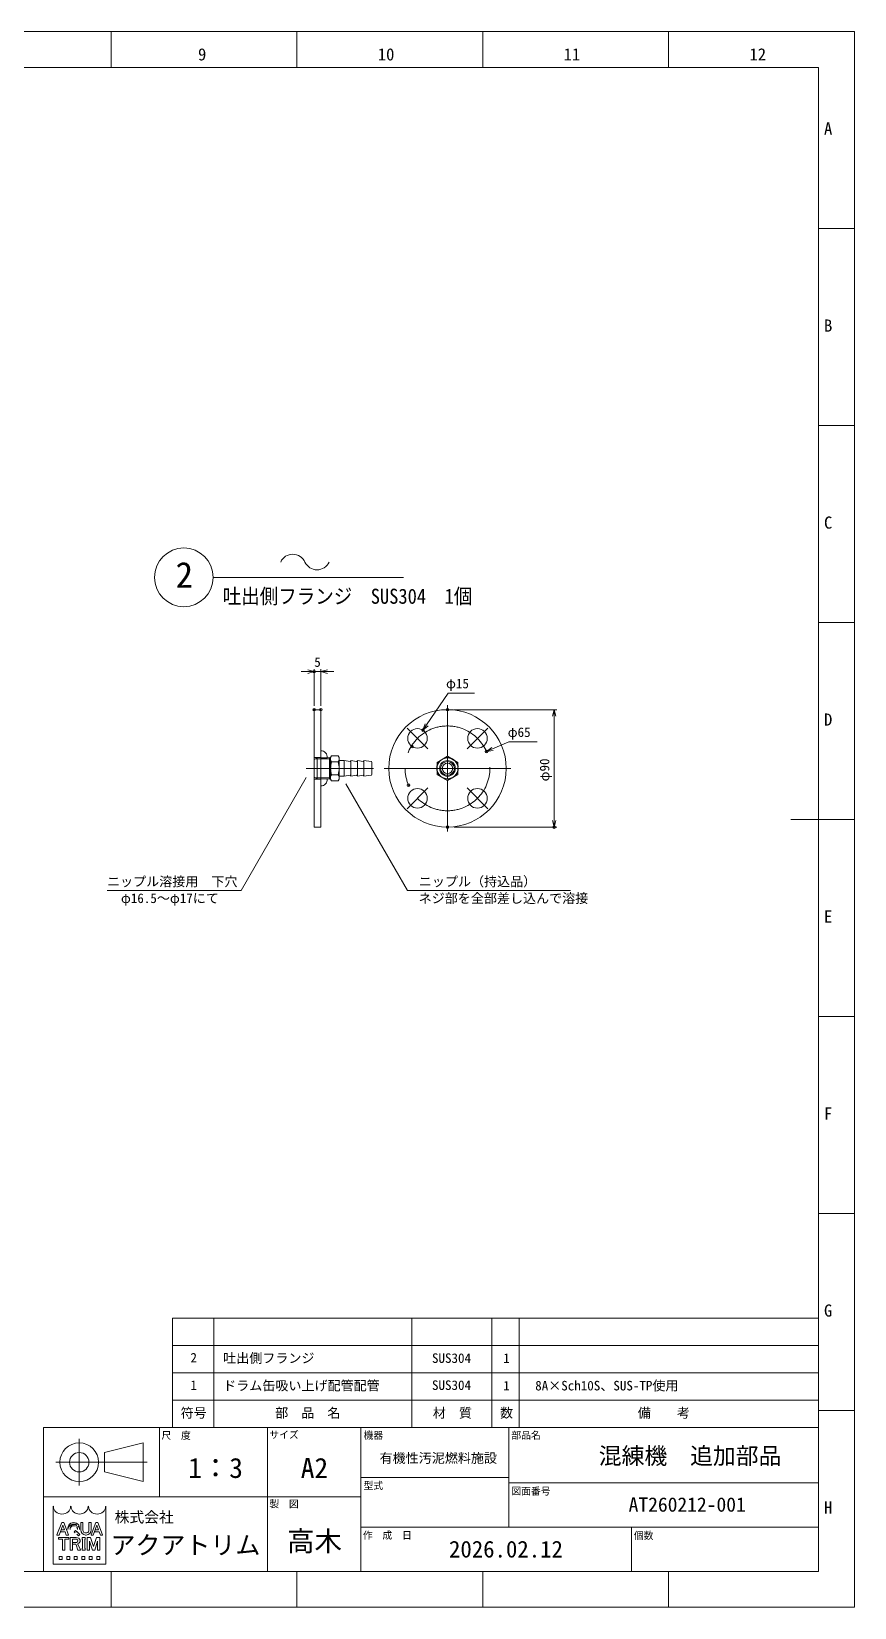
# Model space of a CAD drawing. Units: millimetres at full size. Extents: x -34906 to 7411, y -8440 to 3030.
# Drawn here: x -18840 to -18210, y -7510 to -6302 of the extents above; entities that cross this region are included whole.
import ezdxf
from ezdxf.enums import TextEntityAlignment as Align

# ---------------------------------------------------------------- set-up
doc = ezdxf.new("R2010")
doc.units = ezdxf.units.MM
doc.header["$LTSCALE"] = 4
doc.header["$PDMODE"] = 32
doc.header["$PDSIZE"] = 2
doc.linetypes.add('USER1', pattern=[28.575, 19.05, -3.175, 3.175, -3.175])
doc.linetypes.add('USER4', pattern=[4.7625, 3.175, -1.5875])
for name, color, linetype, lineweight in [('0-0_0', 7, 'Continuous', 9), ('0-1_Defpoints', 7, 'Continuous', 18), ('0-2_01_外形線', 7, 'Continuous', 18), ('0-3_04_中心線', 7, 'USER1', 9), ('0-4_06_文字', 7, 'Continuous', 9), ('0-5_07_寸法線', 7, 'Continuous', 9), ('0-6_02_細線', 5, 'Continuous', 18), ('0-7_99_図枠', 7, 'Continuous', 18), ('0-9_10_補助線', 8, 'Continuous', 18), ('0-A_03_かくれ線', 6, 'USER4', 18)]:
    doc.layers.add(name, color=color, linetype=linetype, lineweight=lineweight)
doc.styles.add('ＭＳ ゴシック', font='')
doc.styles.get('ＭＳ ゴシック').set_extended_font_data('MS Gothic')

# ---------------------------------------------------------------- blocks, each defined once
blk = doc.blocks.new('AM_BALLOON1')
at = {"layer": '0-9_10_補助線', "color": 3, "lineweight": 9}
blk.add_circle((0, 0), 2.5, dxfattribs=at)

msp = doc.modelspace()

# ---------------------------------------------------------------- linework, layer by layer
at = {"layer": '0-0_0'}
for centre, radius in [((-18521.598, -6867.05), 45), ((-18544.579, -6844.069), 7.5), ((-18498.617, -6844.069), 7.5), ((-18544.579, -6890.031), 7.5), ((-18498.617, -6890.031), 7.5)]:
    msp.add_circle(centre, radius, dxfattribs=at)
at = {"layer": '0-1_Defpoints'}
msp.add_lwpolyline([(-19918.637, -7510.374), (-18209.699, -7510.374), (-18209.699, -6302.034), (-19918.637, -6302.034)], close=True, dxfattribs=at)
at = {"layer": '0-2_01_外形線'}
for p, q in [((-18618.672, -6859.007), (-18618.672, -6853.55)), ((-18618.672, -6859.007), (-18611.674, -6858.8)), ((-18613.682, -6858.859), (-18618.672, -6859.007)), ((-18618.672, -6859.866), (-18612.04, -6859.668)), ((-18611.172, -6858.8), (-18612.04, -6859.668)), ((-18612.04, -6858.811), (-18612.04, -6867.05)), ((-18611.172, -6858.8), (-18611.674, -6858.8)), ((-18611.172, -6858.8), (-18610.403, -6857.467)), ((-18611.172, -6858.8), (-18611.172, -6867.05)), ((-18610.403, -6857.467), (-18605.442, -6857.467)), ((-18605.442, -6862.142), (-18610.403, -6862.142)), ((-18604.672, -6858.8), (-18605.442, -6857.467)), ((-18604.672, -6858.8), (-18604.672, -6860.55)), ((-18604.672, -6860.55), (-18604.672, -6867.05)), ((-18600.672, -6861.05), (-18604.172, -6861.05)), ((-18596.247, -6861.714), (-18600.672, -6861.05)), ((-18600.672, -6861.05), (-18600.672, -6873.05)), ((-18591.247, -6861.714), (-18595.672, -6861.05)), ((-18595.672, -6861.05), (-18595.672, -6861.219)), ((-18595.672, -6861.05), (-18595.672, -6867.05)), ((-18590.672, -6861.05), (-18590.672, -6861.263)), ((-18586.247, -6861.714), (-18590.672, -6861.05)), ((-18590.672, -6861.05), (-18590.672, -6861.219)), ((-18590.672, -6861.05), (-18590.672, -6867.05)), ((-18585.672, -6861.05), (-18585.672, -6861.263)), ((-18580.11, -6861.745), (-18585.672, -6861.05)), ((-18585.672, -6861.05), (-18585.672, -6861.219)), ((-18585.672, -6861.05), (-18585.672, -6867.05)), ((-18579.672, -6867.05), (-18579.672, -6862.241)), ((-18618.672, -6874.234), (-18612.04, -6874.432)), ((-18618.672, -6875.092), (-18611.674, -6875.3)), ((-18618.672, -6875.092), (-18618.672, -6880.55)), ((-18613.682, -6875.24), (-18618.672, -6875.092)), ((-18612.04, -6875.288), (-18612.04, -6867.05)), ((-18611.172, -6875.3), (-18612.04, -6874.432)), ((-18611.172, -6875.3), (-18611.674, -6875.3)), ((-18611.172, -6873.8), (-18611.172, -6867.05)), ((-18611.172, -6875.3), (-18611.172, -6867.05)), ((-18611.172, -6875.3), (-18610.403, -6876.633)), ((-18605.442, -6871.957), (-18610.403, -6871.957)), ((-18604.672, -6875.3), (-18605.442, -6876.633)), ((-18604.672, -6873.55), (-18604.672, -6867.05)), ((-18604.672, -6875.3), (-18604.672, -6873.55)), ((-18600.672, -6873.05), (-18604.172, -6873.05)), ((-18596.247, -6872.386), (-18600.672, -6873.05)), ((-18595.672, -6873.05), (-18595.672, -6867.05)), ((-18591.247, -6872.386), (-18595.672, -6873.05)), ((-18595.672, -6873.05), (-18595.672, -6872.88)), ((-18590.672, -6873.05), (-18590.672, -6867.05)), ((-18586.247, -6872.386), (-18590.672, -6873.05)), ((-18590.672, -6873.05), (-18590.672, -6872.836)), ((-18590.672, -6873.05), (-18590.672, -6872.88)), ((-18585.672, -6873.05), (-18585.672, -6867.05)), ((-18580.11, -6872.355), (-18585.672, -6873.05)), ((-18585.672, -6873.05), (-18585.672, -6872.836)), ((-18585.672, -6873.05), (-18585.672, -6872.88)), ((-18579.672, -6867.05), (-18579.672, -6871.858)), ((-18610.403, -6876.633), (-18605.442, -6876.633))]:
    msp.add_line(p, q, dxfattribs=at)
for points in [[(-18623.672, -6912.05), (-18618.672, -6912.05), (-18618.672, -6822.05), (-18623.672, -6822.05)], [(-18529.598, -6871.669), (-18521.598, -6876.287), (-18513.598, -6871.669), (-18513.598, -6862.431), (-18521.598, -6857.812), (-18529.598, -6862.431)]]:
    msp.add_lwpolyline(points, close=True, dxfattribs=at)
for radius in [8, 6, 5.25, 4]:
    msp.add_circle((-18521.598, -6867.05), radius, dxfattribs=at)
for centre, radius, start, end in [((-18618.672, -6858.55), 5, 356.4503, 90), ((-18607.109, -6859.762), 4.064, 160.17191, 215.85272), ((-18595.134, -6867.05), 16.038, 162.18223, 197.81777), ((-18608.736, -6859.762), 4.064, 324.14728, 19.82809), ((-18620.705, -6867.05), 16.032, 342.17579, 17.82421), ((-18604.172, -6860.55), 0.5, 180, 270), ((-18596.172, -6861.219), 0.5, 261.46923, 0), ((-18591.172, -6861.219), 0.5, 261.46923, 0), ((-18586.172, -6861.219), 0.5, 261.46923, 0), ((-18580.172, -6862.241), 0.5, 0, 82.87498), ((-18618.672, -6875.55), 5, 270, 3.5497), ((-18607.109, -6874.338), 4.064, 144.14728, 199.82809), ((-18608.736, -6874.338), 4.064, 340.17191, 35.85272), ((-18604.172, -6873.55), 0.5, 90, 180), ((-18596.172, -6872.88), 0.5, 0, 98.53077), ((-18591.172, -6872.88), 0.5, 0, 98.53077), ((-18586.172, -6872.88), 0.5, 0, 98.53077), ((-18580.172, -6871.858), 0.5, 277.12502, 0)]:
    msp.add_arc(centre, radius, start, end, dxfattribs=at)
at = {"layer": '0-3_04_中心線'}
for p, q in [((-18521.598, -6858.05), (-18521.598, -6818.55)), ((-18570.098, -6867.05), (-18530.598, -6867.05)), ((-18521.598, -6915.55), (-18521.598, -6876.05)), ((-18512.598, -6867.05), (-18473.098, -6867.05))]:
    msp.add_line(p, q, dxfattribs=at)
at = {"layer": '0-3_04_中心線', "color": 1, "lineweight": 18}
for p, q in [((-18536.624, -6852.024), (-18552.534, -6836.114)), ((-18506.572, -6852.024), (-18490.662, -6836.114)), ((-18521.598, -6858.653), (-18521.598, -6875.447)), ((-18629.922, -6867.05), (-18612.422, -6867.05)), ((-18625.069, -6867.05), (-18578.275, -6867.05)), ((-18531.078, -6867.05), (-18512.118, -6867.05)), ((-18536.624, -6882.076), (-18552.534, -6897.986)), ((-18506.572, -6882.076), (-18490.662, -6897.986))]:
    msp.add_line(p, q, dxfattribs=at)
at = {"layer": '0-3_04_中心線', "linetype": 'Continuous'}
for p, q in [((-18521.598, -6871.55), (-18521.598, -6862.55)), ((-18526.098, -6867.05), (-18517.098, -6867.05))]:
    msp.add_line(p, q, dxfattribs=at)
at = {"layer": '0-3_04_中心線', "color": 1, "lineweight": 18}
msp.add_circle((-18521.598, -6867.05), 32.5, dxfattribs=at)
at = {"layer": '0-4_06_文字'}
for p, q in [((-18629.779, -6873.934), (-18679.815, -6960.599)), ((-18679.815, -6960.599), (-18782.391, -6960.599))]:
    msp.add_line(p, q, dxfattribs=at)
msp.add_lwpolyline([(-18599.435, -6878.874), (-18552.251, -6960.599), (-18427.37, -6960.599)], dxfattribs=at)
at = {"layer": '0-5_07_寸法線', "color": 3, "lineweight": 18}
for p, q in [((-18701.102, -6720.588), (-18555.181, -6720.588)), ((-18623.672, -6819.05), (-18623.672, -6790.892)), ((-18618.672, -6819.05), (-18618.672, -6790.892)), ((-18628.672, -6792.892), (-18633.672, -6792.892)), ((-18618.672, -6792.892), (-18623.672, -6792.892)), ((-18613.672, -6792.892), (-18608.672, -6792.892)), ((-18516.598, -6822.05), (-18437.84, -6822.05)), ((-18439.84, -6827.05), (-18439.84, -6907.05)), ((-18516.598, -6912.05), (-18437.84, -6912.05))]:
    msp.add_line(p, q, dxfattribs=at)
at = {"layer": '0-5_07_寸法線'}
for p, q in [((-18623.672, -6792.892), (-18628.672, -6792.892)), ((-18618.672, -6792.892), (-18613.672, -6792.892)), ((-18439.84, -6822.05), (-18439.84, -6827.05)), ((-18540.37, -6837.861), (-18537.565, -6833.722)), ((-18491.764, -6854.157), (-18487.175, -6852.174)), ((-18439.84, -6912.05), (-18439.84, -6907.05))]:
    msp.add_line(p, q, dxfattribs=at)
for points in [[(-18628.672, -6791.552), (-18623.672, -6792.892), (-18628.672, -6794.231)], [(-18613.672, -6794.231), (-18618.672, -6792.892), (-18613.672, -6791.552)], [(-18441.18, -6827.05), (-18439.84, -6822.05), (-18438.5, -6827.05)], [(-18536.456, -6834.474), (-18540.37, -6837.861), (-18538.674, -6832.97)], [(-18486.643, -6853.404), (-18491.764, -6854.157), (-18487.706, -6850.944)], [(-18438.5, -6907.05), (-18439.84, -6912.05), (-18441.18, -6907.05)]]:
    msp.add_lwpolyline(points, dxfattribs=at)
at = {"layer": '0-5_07_寸法線', "color": 3, "lineweight": 18}
for points in [[(-18500.873, -6809.344), (-18521.039, -6809.344), (-18537.565, -6833.722)], [(-18452.859, -6846.718), (-18474.55, -6846.718), (-18487.175, -6852.174)]]:
    msp.add_lwpolyline(points, dxfattribs=at)
at = {"layer": '0-5_07_寸法線', "lineweight": 18}
for centre, start, end in [((-18640.139, -6713.046), 24.22764, 155.57578), ((-18621.533, -6704.635), 204.22764, 335.57578)]:
    msp.add_arc(centre, 10.21, start, end, dxfattribs=at)
at = {"layer": '0-5_07_寸法線'}
for p in [(-18623.672, -6792.892), (-18623.672, -6822.05), (-18618.672, -6822.05), (-18521.598, -6822.05), (-18540.37, -6837.861), (-18548.787, -6850.277), (-18491.764, -6854.157), (-18551.431, -6879.942), (-18521.598, -6912.05), (-18439.84, -6912.05)]:
    msp.add_point(p, dxfattribs=at)
at = {"layer": '0-6_02_細線'}
for p, q in [((-18732.219, -7372.604), (-18732.219, -7288.613)), ((-18732.219, -7288.613), (-18237.277, -7288.613)), ((-18700.722, -7288.613), (-18700.722, -7372.604)), ((-18548.888, -7288.613), (-18548.888, -7372.604)), ((-18487.562, -7288.613), (-18487.562, -7372.604)), ((-18466.564, -7288.613), (-18466.564, -7372.604)), ((-18732.219, -7309.611), (-18237.277, -7309.611)), ((-18732.219, -7330.608), (-18237.277, -7330.608)), ((-18732.219, -7351.606), (-18237.277, -7351.606))]:
    msp.add_line(p, q, dxfattribs=at)
at = {"layer": '0-7_99_図枠'}
for p, q in [((-18779.345, -6329.612), (-18779.345, -6302.034)), ((-18636.933, -6329.612), (-18636.933, -6302.034)), ((-18636.933, -6329.612), (-18636.933, -6302.034)), ((-18494.522, -6329.612), (-18494.522, -6302.034)), ((-18352.11, -6329.612), (-18352.11, -6302.034)), ((-18209.699, -6453.092), (-18237.277, -6453.092)), ((-18209.699, -6604.149), (-18237.277, -6604.149)), ((-18209.699, -6755.207), (-18237.277, -6755.207)), ((-18209.699, -6906.265), (-18258.491, -6906.265)), ((-18209.699, -7057.323), (-18237.277, -7057.323)), ((-18209.699, -7208.381), (-18237.277, -7208.381)), ((-18209.699, -7359.439), (-18237.277, -7359.439)), ((-18803.805, -7416.942), (-18803.805, -7381.302)), ((-18742.177, -7425.64), (-18742.177, -7372.604)), ((-18659.441, -7482.918), (-18659.441, -7372.604)), ((-18587.956, -7482.918), (-18587.956, -7372.604)), ((-18474.67, -7372.604), (-18474.67, -7448.976)), ((-18821.625, -7399.122), (-18751.83, -7399.122)), ((-18587.956, -7410.79), (-18474.67, -7410.79)), ((-18474.67, -7415.033), (-18237.277, -7415.033)), ((-18587.956, -7425.64), (-18831.277, -7425.64)), ((-18820.868, -7454.963), (-18820.868, -7454.917)), ((-18820.868, -7454.963), (-18819.143, -7454.963)), ((-18819.143, -7454.963), (-18816.449, -7447.397)), ((-18818.203, -7452.431), (-18817.683, -7450.97)), ((-18818.203, -7452.431), (-18814.656, -7452.431)), ((-18817.683, -7450.97), (-18815.176, -7450.97)), ((-18817.245, -7445.357), (-18815.652, -7445.357)), ((-18815.176, -7450.97), (-18816.449, -7447.397)), ((-18812.03, -7454.917), (-18815.652, -7445.357)), ((-18812.44, -7449.584), (-18812.44, -7450.736)), ((-18812.03, -7454.963), (-18812.03, -7454.917)), ((-18810.839, -7449.697), (-18810.839, -7450.619)), ((-18807.649, -7452.416), (-18806.798, -7451.513)), ((-18807.649, -7452.416), (-18806.864, -7453.18)), ((-18806.798, -7451.513), (-18803.239, -7454.445)), ((-18805.772, -7452.312), (-18804.534, -7453.332)), ((-18805.687, -7454.325), (-18804.351, -7455.625)), ((-18805.203, -7449.697), (-18805.203, -7450.619)), ((-18804.351, -7455.625), (-18803.239, -7454.445)), ((-18803.602, -7449.584), (-18803.602, -7450.736)), ((-18802.714, -7451.084), (-18802.714, -7445.357)), ((-18800.985, -7445.357), (-18802.714, -7445.357)), ((-18800.985, -7450.736), (-18800.985, -7445.357)), ((-18798.391, -7454.963), (-18798.968, -7454.963)), ((-18794.743, -7454.963), (-18794.743, -7454.917)), ((-18794.743, -7454.963), (-18793.018, -7454.963)), ((-18794.645, -7451.084), (-18794.645, -7445.357)), ((-18793.018, -7454.963), (-18790.324, -7447.397)), ((-18792.078, -7452.431), (-18791.558, -7450.97)), ((-18792.078, -7452.431), (-18788.531, -7452.431)), ((-18791.558, -7450.97), (-18789.051, -7450.97)), ((-18791.12, -7445.357), (-18789.527, -7445.357)), ((-18789.051, -7450.97), (-18790.324, -7447.397)), ((-18785.905, -7454.917), (-18789.527, -7445.357)), ((-18785.905, -7454.963), (-18785.905, -7454.917)), ((-18587.956, -7448.976), (-18237.277, -7448.976)), ((-18380.549, -7448.976), (-18380.549, -7482.918)), ((-18819.621, -7456.884), (-18811.744, -7456.884)), ((-18819.621, -7456.884), (-18819.621, -7458.229)), ((-18819.621, -7458.229), (-18816.739, -7458.229)), ((-18816.547, -7466.49), (-18816.547, -7458.421)), ((-18816.547, -7466.49), (-18814.818, -7466.49)), ((-18814.818, -7466.49), (-18814.818, -7458.421)), ((-18814.626, -7458.229), (-18811.744, -7458.229)), ((-18811.744, -7456.884), (-18811.744, -7458.229)), ((-18810.649, -7456.884), (-18810.649, -7466.49)), ((-18810.649, -7456.884), (-18806.231, -7456.884)), ((-18808.92, -7458.229), (-18806, -7458.229)), ((-18808.863, -7461.938), (-18808.863, -7460.593)), ((-18808.863, -7460.593), (-18806, -7460.593)), ((-18808.863, -7461.938), (-18806.976, -7461.938)), ((-18806.263, -7462.42), (-18804.801, -7466.49)), ((-18804.801, -7466.49), (-18802.937, -7466.49)), ((-18804.593, -7462.36), (-18802.937, -7466.413)), ((-18802.937, -7466.413), (-18802.937, -7466.49)), ((-18801.48, -7456.884), (-18799.367, -7456.884)), ((-18801.48, -7456.884), (-18801.48, -7458.229)), ((-18801.48, -7466.49), (-18801.48, -7465.145)), ((-18801.288, -7464.953), (-18801.288, -7458.421)), ((-18799.559, -7464.953), (-18799.559, -7458.421)), ((-18799.367, -7456.884), (-18799.367, -7458.229)), ((-18797.636, -7456.884), (-18795.127, -7456.884)), ((-18793.698, -7466.49), (-18795.909, -7459.766)), ((-18792.833, -7463.861), (-18795.127, -7456.884)), ((-18793.698, -7466.49), (-18791.968, -7466.49)), ((-18792.833, -7463.861), (-18790.539, -7456.884)), ((-18791.968, -7466.49), (-18789.758, -7459.766)), ((-18788.028, -7456.884), (-18790.539, -7456.884)), ((-18819.14, -7471.521), (-18819.14, -7473.826)), ((-18813.376, -7471.521), (-18813.376, -7473.826)), ((-18807.613, -7471.521), (-18807.613, -7473.826)), ((-18801.849, -7471.521), (-18801.849, -7473.826)), ((-18796.086, -7471.521), (-18796.086, -7473.826)), ((-18788.017, -7471.521), (-18788.017, -7473.826)), ((-18779.345, -7510.374), (-18779.345, -7482.918)), ((-18636.933, -7510.497), (-18636.933, -7482.918)), ((-18636.933, -7510.374), (-18636.933, -7482.918)), ((-18494.522, -7510.374), (-18494.522, -7482.918)), ((-18352.11, -7510.374), (-18352.11, -7482.918))]:
    msp.add_line(p, q, dxfattribs=at)
for points in [[(-19835.986, -7482.918), (-18237.277, -7482.918), (-18237.277, -6329.612), (-19835.986, -6329.612)], [(-18831.277, -7482.918), (-18237.277, -7482.918), (-18237.277, -7372.604), (-18831.277, -7372.604)], [(-18784.5, -7391.697), (-18754.8, -7384.272), (-18754.8, -7413.972), (-18784.5, -7406.547)]]:
    msp.add_lwpolyline(points, close=True, dxfattribs=at)
for points in [[(-18783.406, -7432.905), (-18783.406, -7477.285), (-18823.751, -7477.285), (-18823.751, -7432.905)], [(-18820.868, -7454.963), (-18820.868, -7454.917), (-18817.245, -7445.357)], [(-18812.03, -7454.963), (-18813.755, -7454.963), (-18814.656, -7452.431)], [(-18796.374, -7450.736), (-18796.374, -7445.357), (-18794.645, -7445.357)], [(-18794.743, -7454.963), (-18794.743, -7454.917), (-18791.12, -7445.357)], [(-18785.905, -7454.963), (-18787.63, -7454.963), (-18788.531, -7452.431)], [(-18810.649, -7466.49), (-18808.92, -7466.49), (-18808.92, -7458.229)], [(-18801.48, -7466.49), (-18799.367, -7466.49), (-18799.367, -7465.145)], [(-18797.636, -7456.884), (-18797.636, -7466.49), (-18795.907, -7466.49), (-18795.909, -7459.766)], [(-18789.758, -7459.766), (-18789.758, -7466.49), (-18788.028, -7466.49), (-18788.028, -7456.884)], [(-18819.14, -7471.521), (-18816.835, -7471.521), (-18816.835, -7473.826), (-18819.14, -7473.826)], [(-18813.376, -7471.521), (-18811.071, -7471.521), (-18811.071, -7473.826), (-18813.376, -7473.826)], [(-18807.613, -7471.521), (-18805.307, -7471.521), (-18805.307, -7473.826), (-18807.613, -7473.826)], [(-18801.849, -7471.521), (-18799.544, -7471.521), (-18799.544, -7473.826), (-18801.849, -7473.826)], [(-18796.086, -7471.521), (-18793.78, -7471.521), (-18793.78, -7473.826), (-18796.086, -7473.826)], [(-18788.017, -7471.521), (-18790.322, -7471.521), (-18790.322, -7473.826), (-18788.017, -7473.826)]]:
    msp.add_lwpolyline(points, dxfattribs=at)
for radius in [14.85, 7.425]:
    msp.add_circle((-18803.805, -7399.122), radius, dxfattribs=at)
for centre, radius, start, end in [((-18823.751, -7433.097), 0.192, 0, 90), ((-18810.303, -7433.097), 0.192, 0, 180), ((-18810.303, -7433.097), 0.192, 0, 90), ((-18796.854, -7433.097), 0.192, 0, 180), ((-18783.406, -7433.097), 0.192, 90, 180), ((-18798.653, -7450.91), 4.065, 182.45003, 265.55526), ((-18797.555, -7450.781), 3.43, 179.25279, 218.96457), ((-18798.68, -7450.137), 3.198, 241.15773, 298.84227), ((-18798.707, -7450.91), 4.065, 274.44474, 357.54997), ((-18799.804, -7450.781), 3.43, 321.03543, 0.74721), ((-18816.739, -7458.421), 0.192, 0, 90), ((-18814.626, -7458.421), 0.192, 90, 180), ((-18806.976, -7462.707), 0.768, 21.9283, 90), ((-18806.041, -7459.411), 1.183, 271.99706, 88.00294), ((-18805.755, -7462.836), 1.256, 22.27295, 58.55311), ((-18801.48, -7458.421), 0.192, 0, 90), ((-18801.48, -7464.953), 0.192, 270, 0), ((-18799.367, -7458.421), 0.192, 90, 180), ((-18799.367, -7464.953), 0.192, 180, 270)]:
    msp.add_arc(centre, radius, start, end, dxfattribs=at)
for centre, major_axis, ratio, start_param, end_param in [((-18817.027, -7433.097), (-6.532, 0), 0.882353, 6.28318531, 9.42477796), ((-18803.578, -7433.097), (-6.532, 0), 0.882353, 6.28318531, 9.42477796), ((-18790.13, -7433.097), (-6.532, 0), 0.882353, 6.28318531, 9.42477796), ((-18808.021, -7449.584), (-4.419, 0), 0.956522, 3.14159265, 6.28318531), ((-18808.021, -7450.736), (-4.419, 0), 0.956522, 4.15591475, 6.28318531), ((-18808.021, -7449.697), (2.818, 0), 0.994718, 6.28318531, 9.42477796), ((-18808.021, -7450.623), (2.818, 0), 0.995036, 1.14769271, 3.14159265), ((-18808.021, -7450.623), (2.818, 0), 0.995036, 6.28318531, 6.92970349), ((-18808.021, -7450.736), (-4.419, 0), 0.956522, 3.14159265, 3.80298072), ((-18806.231, -7459.411), (-3.101, 0), 0.81482, 1.94406945, 4.71238898)]:
    msp.add_ellipse(centre, major_axis=major_axis, ratio=ratio, start_param=start_param, end_param=end_param, dxfattribs=at)
at = {"layer": '0-A_03_かくれ線'}
for p, q in [((-18623.672, -6858.8), (-18618.672, -6858.8)), ((-18623.152, -6859.999), (-18618.672, -6859.866)), ((-18621.583, -6859.094), (-18618.672, -6859.007)), ((-18621.583, -6859.094), (-18621.583, -6867.05)), ((-18623.672, -6867.05), (-18623.672, -6873.8)), ((-18623.672, -6873.8), (-18621.583, -6875.006)), ((-18623.672, -6875.3), (-18618.672, -6875.3)), ((-18623.152, -6874.1), (-18618.672, -6874.234)), ((-18621.583, -6875.006), (-18621.583, -6867.05)), ((-18621.583, -6875.006), (-18618.672, -6875.092))]:
    msp.add_line(p, q, dxfattribs=at)
msp.add_lwpolyline([(-18623.672, -6867.05), (-18623.672, -6860.3), (-18621.583, -6859.094)], dxfattribs=at)
msp.add_circle((-18521.598, -6867.05), 8.25, dxfattribs=at)

# ---------------------------------------------------------------- block references
at = {"layer": '0-4_06_文字', "xscale": 8.999455, "yscale": 8.999455}
msp.add_blockref('AM_BALLOON1', (-18723.627, -6720.57), dxfattribs=at)

# ---------------------------------------------------------------- texts
at = {"layer": '0-4_06_文字', "color": 134, "style": 'ＭＳ ゴシック'}
msp.add_text('2', height=19.79, dxfattribs=at).set_placement((-18730.018, -6734.527), align=Align.BOTTOM_LEFT)
at = {"layer": '0-4_06_文字', "style": 'ＭＳ ゴシック', "width": 0.9}
msp.add_text('吐出側フランジ\u3000SUS304\u30001個', height=11.55, dxfattribs=at).set_placement((-18693.848, -6744.31), align=Align.BOTTOM_LEFT)
at = {"layer": '0-4_06_文字', "style": 'ＭＳ ゴシック'}
for s, height, p in [('ニップル溶接用\u3000下穴', 7.331, (-18782.513, -6959.67)), ('ニップル（持込品）', 7.331, (-18543.582, -6959.67)), ('φ16.5～φ17にて', 7.331, (-18771.86, -6972.521)), ('ネジ部を全部差し込んで溶接', 7.331, (-18543.677, -6972.521)), ('2', 7.331, (-18718.593, -7324.807)), ('吐出側フランジ', 7.331, (-18693.522, -7325.152)), ('SUS304', 7.331, (-18533.481, -7325.152)), ('1', 7.331, (-18478.836, -7325.152)), ('1', 7.331, (-18718.593, -7345.89)), ('ドラム缶吸い上げ配管配管', 7.331, (-18693.522, -7346.254)), ('SUS304', 7.331, (-18533.481, -7345.89)), ('1', 7.331, (-18478.836, -7346.291)), ('8A×Sch10S、SUS-TP使用', 7.331, (-18454.364, -7346.254)), ('符号', 7.331, (-18726.093, -7367.148)), ('部\u3000品\u3000名', 7.331, (-18653.624, -7367.148)), ('材\u3000質', 7.331, (-18532.806, -7367.148)), ('数', 7.331, (-18481.336, -7367.148)), ('備\u3000\u3000考', 7.331, (-18375.76, -7367.148)), ('有機性汚泥燃料施設', 7.331, (-18573.631, -7401.786)), ('混練機\u3000追加部品', 12.83, (-18405.661, -7404.476)), ('AT260212-001', 11, (-18382.781, -7440.335)), ('2026.02.12', 12.83, (-18520.427, -7476.044))]:
    msp.add_text(s, height=height, dxfattribs=at).set_placement(p, align=Align.BOTTOM_LEFT)
at = {"layer": '0-5_07_寸法線', "style": 'ＭＳ ゴシック'}
for s, p in [('5', (-18623.711, -6791.392)), ('φ15', (-18522.706, -6807.844)), ('φ65', (-18475.455, -6845.218))]:
    msp.add_text(s, height=7.331, dxfattribs=at).set_placement(p, align=Align.BOTTOM_LEFT)
msp.add_text('φ90', height=7.331, rotation=90, dxfattribs=at).set_placement((-18441.34, -6877.05), align=Align.BOTTOM_LEFT)
at = {"layer": '0-7_99_図枠', "style": 'ＭＳ ゴシック'}
for s, height, p in [('9', 9.332, (-18712.767, -6327.009)), ('10', 9.332, (-18574.984, -6327.009)), ('11', 9.332, (-18432.573, -6327.009)), ('12', 9.332, (-18290.161, -6327.009)), ('A', 9.332, (-18233.034, -6383.927)), ('B', 9.332, (-18233.034, -6534.985)), ('C', 9.332, (-18233.034, -6686.043)), ('D', 9.332, (-18233.034, -6837.101)), ('E', 9.332, (-18233.034, -6988.159)), ('F', 9.332, (-18233.034, -7139.216)), ('G', 9.332, (-18233.034, -7290.274)), ('尺\u3000度', 5.499, (-18740.832, -7382.997)), ('サイズ', 5.499, (-18658.096, -7382.437)), ('機器', 5.499, (-18585.917, -7382.873)), ('部品名', 5.499, (-18472.631, -7382.873)), ('A2', 15.4, (-18634.026, -7415.807)), ('1：3', 15.4, (-18720.335, -7415.807)), ('型式', 5.499, (-18585.917, -7421.434)), ('図面番号', 5.499, (-18472.631, -7425.676)), ('製\u3000図', 5.499, (-18658.096, -7435.473)), ('H', 9.332, (-18233.034, -7441.332)), ('株式会社', 8.315, (-18776.702, -7447.865)), ('アクアトリム', 14.04, (-18779.908, -7473.857)), ('高木', 15.4, (-18644.526, -7471.963)), ('作\u3000成\u3000日', 5.499, (-18586.435, -7459.529)), ('個数', 5.499, (-18378.767, -7459.737))]:
    msp.add_text(s, height=height, dxfattribs=at).set_placement(p, align=Align.BOTTOM_LEFT)

doc.saveas('drawing.dxf')
